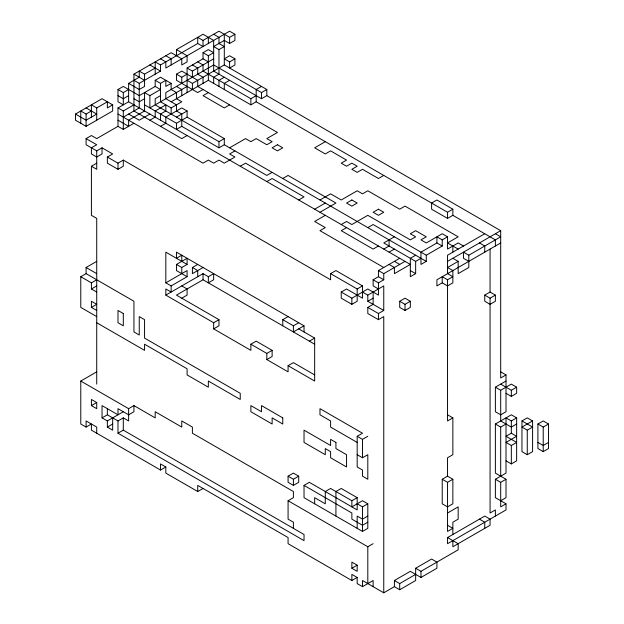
<?xml version="1.0" encoding="UTF-8"?>
<svg xmlns="http://www.w3.org/2000/svg" width="624" height="624" viewBox="0 0 624 624"><rect width="100%" height="100%" fill="white"/><g stroke="black" fill="none" stroke-linecap="round" stroke-linejoin="round"><path stroke-width="0.94" d="M187.091 135.541L181.771 138.606L133.934 110.986L133.934 74.162L171.14 52.681L181.771 58.82L181.771 64.958L187.091 61.885L187.091 55.754L176.459 49.616L176.459 55.754M176.459 49.616L203.034 34.265L213.665 40.404L213.665 71.097L261.503 98.717L266.822 95.644L500.698 230.677L500.698 377.98L506.009 374.915L506.009 411.739L500.698 414.804L495.378 411.739L495.378 387.184L506.009 381.046M75.465 114.059L102.04 98.717L112.671 104.855L112.671 110.986L86.096 126.337L75.465 120.198L75.465 114.059L86.096 120.198L96.728 114.059L86.096 107.921M128.622 89.505L123.302 92.578L123.302 104.855L117.991 101.782L117.991 89.505L123.302 86.44L139.246 95.644L155.197 86.44L160.508 89.505L149.877 95.644L144.565 92.578L144.565 110.986L128.622 120.198L128.622 126.337L117.991 120.198M107.359 157.022L117.991 163.16L123.302 160.095L123.302 166.226L117.991 169.299L107.359 163.16L107.359 157.022L112.671 153.956L102.04 147.818L96.728 150.883L86.096 144.745L86.096 138.606L91.408 135.541L96.728 138.606L117.991 126.337L117.991 107.921L128.622 101.782L128.622 83.366L139.246 77.236L139.246 71.097L144.565 74.162L155.197 68.024M155.197 74.162L155.197 61.885L160.508 64.958L197.722 43.477L203.034 46.543L203.034 40.404L197.722 37.339L197.722 43.477M203.034 40.404L218.977 31.2L229.609 37.339L234.928 34.265L234.928 40.404L229.609 43.477L224.297 40.404L213.665 46.543L218.977 49.616L224.297 46.543L218.977 43.477L218.977 37.339L213.665 34.265M80.777 123.263L80.777 110.986L86.096 114.059L91.408 110.986M91.408 117.125L91.408 104.855L96.728 107.921L107.359 101.782L107.359 107.921L112.671 104.855M133.934 80.301L139.246 83.366L160.508 71.097L160.508 64.958M128.622 95.644L123.302 98.717L117.991 95.644M155.197 86.44L155.197 80.301L160.508 77.236L171.14 83.366L171.14 89.505L176.459 92.578L176.459 98.717L181.771 101.782L171.14 107.921L160.508 101.782L160.508 83.366L165.828 80.301L165.828 86.44L171.14 83.366M203.034 52.681L208.346 49.616L213.665 52.681L208.346 55.754L203.034 52.681L203.034 58.82L187.091 68.024L187.091 92.578M203.034 89.505L197.722 92.578L176.459 80.301L176.459 74.162L181.771 71.097L197.722 80.301L197.722 86.44L277.446 132.475L266.822 138.606L272.134 141.679L266.822 144.745L256.191 138.606L250.871 141.679L245.56 138.606L229.609 147.818M117.991 107.921L123.302 110.986L133.934 104.855M144.565 98.717L139.246 101.782L133.934 98.717M176.459 74.162L181.771 77.236L187.091 74.162M187.091 68.024L192.403 71.097L213.665 58.82M123.302 117.125L139.246 107.921L139.246 83.366M160.508 95.644L155.197 98.717L155.197 104.855L218.977 141.679L224.297 138.606L224.297 144.745L218.977 147.818L181.771 126.337L176.459 129.402L176.459 123.263L144.565 104.855M187.091 86.44L149.877 107.921L149.877 95.644M187.091 80.301L192.403 83.374L224.297 64.958L266.822 89.505L266.822 95.644M229.609 61.885L234.928 58.82L234.928 64.958L229.609 68.024L229.609 61.885L224.297 58.82L229.609 55.754L234.928 58.82M117.991 126.337L123.302 129.402L133.934 123.263M149.877 114.059L139.246 120.198L128.622 114.059M171.14 101.782L208.346 80.301L250.871 104.855L256.191 101.782L447.541 212.261L452.86 209.196L452.86 215.327L495.378 239.881L495.378 246.02M149.877 120.198L155.197 117.125L155.197 110.986L165.828 104.855L165.828 110.986L160.508 114.059L160.508 120.198M224.297 77.236L218.977 80.301L218.977 86.44M208.346 92.578L203.034 95.644L224.297 107.921L229.609 104.855M229.609 80.301L224.297 83.374L224.297 89.505M96.728 384.119L96.728 218.4L91.408 215.335L91.408 166.226L96.728 163.16M160.508 126.337L165.828 123.263L165.828 117.125L181.771 107.921L187.091 110.986L187.091 117.125L224.297 138.606M176.459 117.125L187.091 110.986M176.459 123.263L187.091 117.125M261.503 86.44L256.191 89.505L256.191 101.782M197.722 61.885L203.034 64.958L203.034 71.097L250.871 98.717L256.191 95.644M181.771 126.337L181.771 114.059L176.459 110.986L176.459 104.855L165.828 98.717L165.828 92.578L213.665 64.958L261.503 92.578L266.822 89.505M234.928 150.883L229.609 153.956L234.928 157.022L224.297 163.16L218.977 160.095L213.665 163.16L208.346 160.095L203.034 163.16L117.991 114.059M240.24 166.226L245.56 163.16L266.822 175.438L272.134 172.364M96.728 316.602L80.777 307.398L80.777 276.705L86.096 273.64L86.096 267.501L96.728 261.362M325.291 141.679L314.66 147.818L325.291 153.956L330.603 150.883L346.554 160.095L341.234 163.16L346.554 166.226L351.866 163.16L357.178 166.226L351.866 169.299L357.178 172.364L362.497 169.299L378.44 178.503L383.76 175.438M266.822 181.576L272.134 178.503L304.028 196.919L298.709 199.984M80.777 276.705L91.408 282.844L96.728 279.778M91.408 282.844L91.408 288.982L96.728 285.917M282.766 178.503L288.077 175.438L335.923 203.057L319.972 212.261M91.408 307.398L96.728 304.325L91.408 301.259L91.408 307.398L96.728 310.463M176.459 264.436L187.091 258.297L187.091 264.436L181.771 267.501L176.459 264.436L176.459 270.574L187.091 276.705L187.091 270.574L165.828 282.844L165.828 252.158L187.091 264.436M203.034 267.501L192.403 273.64L192.403 267.501L197.722 264.436M165.828 282.844L171.14 285.917L187.091 276.705M319.972 199.984L330.603 193.846L341.234 199.984L357.178 190.78L362.497 193.846L367.809 190.78L399.703 209.196L405.023 206.123L458.172 236.816L447.541 242.947L458.172 249.085M171.14 285.917L171.14 292.055L165.828 288.982L165.828 295.121L203.034 273.64L208.346 276.705L213.665 273.64L213.665 279.778L208.346 282.844L208.346 276.705M314.66 209.196L325.291 203.057M314.66 344.222L203.034 279.778L176.459 295.121L218.977 319.675L218.977 325.806L213.665 328.879L213.665 322.741L165.828 295.121M181.771 298.194L187.091 295.121L187.091 288.982L181.771 285.917M325.291 215.327L314.66 221.465L325.291 227.604L319.972 230.677L383.76 267.501M341.234 224.539L346.554 221.465L351.866 224.539L367.809 215.327L410.335 239.881L415.654 236.816L410.335 233.743L415.654 230.677L426.278 236.816L420.966 239.881L426.278 242.947L442.229 233.743L447.541 236.808L447.541 249.085L458.172 242.947L463.492 246.02M203.034 488.459L197.722 491.525L165.828 473.117L165.828 466.978L160.508 470.044L91.408 430.154L91.408 424.016L86.096 427.081L80.777 424.016L80.777 381.053L96.728 371.842M346.554 227.604L341.234 230.677L373.129 249.085L378.44 246.02M367.809 227.604L373.129 224.539L426.278 255.224L442.229 246.02L442.229 239.881L447.541 236.808M213.665 322.741L218.977 319.675M91.408 405.6L96.728 402.535L96.728 408.673L91.408 405.6L91.408 399.461L96.728 402.535M330.603 273.64L335.923 270.566L362.497 285.917L362.497 298.186L346.554 288.982L341.234 292.048L341.234 298.186L351.866 304.325L357.178 301.259L357.178 288.982L330.603 273.64L330.603 279.778L123.302 160.095M394.391 236.808L383.76 242.947L415.654 261.362L420.966 258.297M383.76 249.085L389.072 246.02L389.072 239.881M128.622 408.673L133.934 405.6L133.934 411.739L128.622 414.804L117.991 408.673L117.991 414.804L102.04 405.6L102.04 417.877L107.359 414.804L117.991 420.943L123.302 417.877L128.622 420.943L128.622 408.673L80.777 381.053M389.072 252.158L394.391 249.085M452.86 209.196L436.909 199.984L431.597 203.057L431.597 209.196L447.541 218.4L452.86 215.327M112.671 417.877L112.671 430.154L107.359 427.081L107.359 420.943L123.302 411.739M282.766 325.806L282.766 319.675L288.077 316.602M107.359 427.081L112.671 424.016M250.871 344.222L256.191 341.156L272.134 350.36L272.134 356.499L266.822 359.564L266.822 353.426L250.871 344.222L250.871 350.36L213.665 328.879M378.44 270.566L383.76 273.64L383.76 279.778L378.44 276.705L378.44 270.566L399.703 258.297M282.766 319.675L293.397 325.806L298.709 322.741M357.178 288.982L362.497 285.917M378.44 288.982L373.129 285.909L373.129 279.778L378.44 276.705M383.76 273.64L405.023 261.362M415.654 255.224L410.335 258.297L410.335 276.705L415.654 273.64L415.654 261.362M442.229 246.02L436.909 242.947L420.966 252.158L420.966 264.428L426.278 261.362L426.278 255.224M117.991 433.22L123.302 430.154L304.028 534.495L304.028 540.634L117.991 433.22L117.991 420.943M304.028 331.945L304.028 325.806L293.397 331.945L293.397 325.806M341.234 292.048L351.866 298.186L367.809 288.982L378.44 295.121L378.44 282.844L383.76 279.778M266.822 353.426L272.134 350.36M383.76 310.463L367.809 301.259L367.809 295.121L383.76 285.909L383.76 310.463L378.44 313.529L367.809 307.398L367.809 313.529L378.44 319.667L383.76 316.602L383.76 592.8L394.391 586.661L399.703 589.735L415.654 580.523L415.654 568.246L431.597 559.042L436.909 562.115L436.909 568.246L420.966 577.457L410.335 571.319L394.391 580.523L394.391 586.661M367.809 301.259L373.129 298.186M484.754 233.743L447.541 255.224L447.541 273.64L452.86 276.705L447.541 279.778L442.229 276.705L442.229 282.844L447.541 285.917L452.86 282.844L452.86 270.566L447.541 267.501L458.172 261.362L458.172 273.64L468.803 267.501L468.803 255.224L500.698 236.816L495.378 233.743M309.34 341.156L314.66 338.083L314.66 381.046L288.077 365.703L288.077 371.842L266.822 359.564M367.809 307.398L373.129 304.325L373.129 292.048M447.541 261.362L500.698 230.677M288.077 365.703L293.397 362.638L314.66 374.907M399.703 301.259L405.023 298.186L410.335 301.259L410.335 307.398L405.023 310.463L399.703 307.398L399.703 301.259L405.023 304.325L410.335 301.259M500.698 242.947L436.909 279.778L436.909 285.917L442.229 282.844M484.754 295.121L490.066 292.055L495.378 295.121L495.378 301.259L490.066 304.325L484.754 301.259L484.754 295.121L490.066 298.186L495.378 295.121M288.077 476.182L293.397 473.117L298.709 476.182L298.709 482.321L293.397 485.394L288.077 482.321L288.077 476.182L293.397 479.255L298.709 476.182M357.178 454.701L362.497 457.766L367.809 454.701L367.809 479.255L362.497 476.182L362.497 470.044L357.178 466.978L357.178 436.285L362.497 433.22L319.972 408.665L319.972 414.804L330.603 420.943L330.603 427.081L357.178 442.424M357.178 436.285L362.497 439.358L367.809 436.285M357.178 497.663L351.866 500.737L351.866 506.875L362.497 500.737L367.809 503.802L367.809 528.356L362.497 531.422L304.028 497.663L304.028 485.386L309.34 482.321L357.178 509.941L357.178 497.663L341.234 488.459L335.923 491.525L335.923 516.079M293.397 528.356L293.397 522.218L288.077 519.145L288.077 500.737L293.397 497.663L293.397 491.525L192.403 433.22L192.403 427.081L181.771 420.943L181.771 427.081L155.197 411.739L155.197 417.877L133.934 405.6M447.541 476.182L442.229 479.255L442.229 503.802L447.541 506.875L452.86 503.802L452.86 479.255L447.541 476.182L447.541 457.766L452.86 454.701L452.86 417.877L447.541 420.943L447.541 279.778M495.378 387.184L500.698 390.257L511.329 384.119L516.641 387.184L516.641 393.323L511.329 396.396L506.009 393.323M500.698 384.119L511.329 390.257L516.641 387.184M500.698 500.737L506.009 497.663L506.009 479.255L495.378 473.117L495.378 424.016L511.329 414.804L516.641 417.877L516.641 460.84L511.329 463.905L506.009 460.84M357.178 503.802L362.497 506.875L367.809 503.802M495.378 424.016L500.698 427.081L506.009 424.016M452.86 540.634L452.86 546.764L490.066 525.283L490.066 519.145L484.754 516.079L447.541 537.56L447.541 543.699L506.009 509.941L506.009 503.802L495.378 497.663L495.378 479.255L506.009 473.117L506.009 417.877L511.329 420.943L516.641 417.877M516.641 424.016L511.329 427.081L500.698 420.943L500.698 390.257M521.96 420.943L527.272 417.877L532.592 420.943L532.592 451.636L527.272 454.701L521.96 451.636L521.96 420.943L532.592 427.081L527.272 430.154L521.96 427.081L532.592 420.943M367.809 516.079L362.497 519.145L357.178 516.079L357.178 528.356M511.329 433.22L506.009 436.285L516.641 442.424L511.329 445.497L506.009 442.424L516.641 436.285L511.329 433.22L511.329 420.943M367.809 522.218L362.497 525.283L351.866 519.145L351.866 513.006L304.028 485.386M537.904 424.016L543.223 420.943L548.535 424.016L548.535 448.562L543.223 451.636L537.904 448.562L537.904 424.016L543.223 427.081L548.535 424.016M442.229 479.255L447.541 482.321L452.86 479.255M288.077 500.737L367.809 546.764L373.129 543.699M548.535 442.424L543.223 445.497L537.904 442.424M351.866 568.246L357.178 565.18L357.178 571.319L351.866 568.246L351.866 562.115L357.178 565.18M447.541 513.014L458.172 506.875L458.172 519.145L452.86 522.218L452.86 534.495M495.378 479.255L500.698 482.321L506.009 479.255M197.722 491.525L197.722 485.394L288.077 537.56L288.077 543.699L351.866 580.523L357.178 577.457L357.178 583.596L362.497 586.661L373.129 580.523L373.129 586.661M506.009 503.802L500.698 506.875L500.698 482.321M394.391 580.523L399.703 583.596L415.654 574.384M415.654 568.246L420.966 571.319L458.172 549.838L458.172 543.699L447.541 537.56M234.928 34.265L229.609 31.2L165.828 68.024L165.828 61.885L160.508 58.82M203.034 58.82L208.346 61.885M192.403 64.958L197.722 68.024L197.722 74.162L203.034 77.236L203.034 83.374M165.828 55.754L171.14 58.82L171.14 64.958M479.435 242.947L484.754 246.02L484.754 252.158M149.877 64.958L160.508 71.097M176.459 86.44L181.771 89.505L181.771 95.644M442.229 239.881L436.909 236.808L436.909 242.947M468.803 255.224L463.492 252.158L463.492 258.297L468.803 261.362M155.197 80.301L160.508 83.366M133.934 74.162L144.565 80.301M452.86 258.297L458.172 261.362M128.622 83.366L139.246 89.505L144.565 86.44L144.565 74.162M224.297 144.745L426.278 261.362M117.991 89.505L123.302 92.578M128.622 101.782L410.335 264.428L394.391 273.64L394.391 267.501L389.072 264.428M394.391 261.362L399.703 264.428M410.335 270.566L415.654 273.64M373.129 279.778L378.44 282.844M362.497 292.048L367.809 295.121M500.698 371.842L506.009 374.915M86.096 138.606L96.728 144.745L91.408 147.818L91.408 153.956L96.728 157.022L102.04 153.956L102.04 147.818M91.408 166.226L96.728 169.299L96.728 150.883M304.028 325.806L176.459 252.158L176.459 258.297L181.771 255.224L181.771 261.362M192.403 267.501L197.722 270.574L197.722 276.705M298.709 328.879L314.66 338.083M447.541 414.804L452.86 417.877M86.096 267.501L96.728 273.64M86.096 273.64L133.934 301.259L133.934 331.945L139.246 335.018L139.246 316.602L144.565 319.675L144.565 338.083L240.24 393.323L240.24 399.461L208.346 381.046L208.346 387.184L187.091 374.915L187.091 368.776L144.565 344.222L144.565 350.36L96.728 322.741M91.408 288.982L96.728 292.055M479.435 519.145L484.754 522.218L484.754 528.356M447.541 525.283L452.86 528.356L447.541 531.422L447.541 482.321M351.866 500.737L330.603 488.459L325.291 491.525L325.291 503.802L314.66 497.663L314.66 503.802M102.04 417.877L107.359 420.943M165.828 466.978L160.508 463.913L160.508 470.044M357.178 577.457L351.866 574.384L351.866 580.523M383.76 592.8L362.497 580.523L362.497 586.661M543.223 427.081L543.223 451.636M527.272 430.154L527.272 454.701M511.329 390.257L511.329 396.396M511.329 445.497L511.329 463.905M500.698 427.081L500.698 476.182M495.378 516.079L495.378 509.941L490.066 513.014L490.066 298.186M490.066 249.085L490.066 292.055M452.86 246.02L452.86 252.158M447.541 212.261L447.541 218.4M420.966 571.319L420.966 577.457M405.023 304.325L405.023 310.463M399.703 583.596L399.703 589.735M378.44 313.529L378.44 319.667M367.809 546.764L367.809 583.596M362.497 439.358L362.497 457.766M362.497 506.875L362.497 531.422M351.866 298.186L351.866 304.325M293.397 479.255L293.397 485.394M261.503 92.578L261.503 98.717M250.871 98.717L250.871 104.855M229.609 37.339L229.609 43.477M224.297 34.265L224.297 64.958M218.977 49.616L218.977 74.162L213.665 77.236L213.665 83.374M218.977 141.679L218.977 147.818M208.346 37.339L208.346 43.477M208.346 55.754L208.346 80.301M203.034 273.64L203.034 279.778M192.403 71.097L192.403 77.236M192.403 83.374L192.403 89.505M181.771 77.236L181.771 83.374M181.771 267.501L181.771 273.64M171.14 107.921L171.14 114.059M123.302 110.986L123.302 129.402M123.302 417.877L123.302 430.154M117.991 163.16L117.991 169.299M107.359 408.673L107.359 414.804M96.728 107.921L96.728 120.198M96.728 433.22L96.728 427.081L86.096 420.943L86.096 427.081M86.096 114.059L86.096 126.337M277.446 144.745L272.134 147.818L277.446 150.883L282.766 147.818L277.446 144.745M351.866 199.984L346.554 203.057L351.866 206.123L357.178 203.057L351.866 199.984M378.44 209.196L373.129 212.261L378.44 215.327L383.76 212.261L378.44 209.196M123.302 313.537L117.991 310.463L117.991 322.741L123.302 325.814L123.302 313.537M335.923 442.424L330.603 439.358L330.603 445.497L304.028 430.147L304.028 442.424L325.291 454.701L325.291 448.562L330.603 451.636L330.603 457.766L346.554 466.978L346.554 454.701L335.923 448.562L335.923 442.424M282.766 417.877L261.503 405.6L261.503 411.739L250.871 405.6L250.871 411.739L272.134 424.016L272.134 417.877L282.766 424.016L282.766 417.877"/></g></svg>
